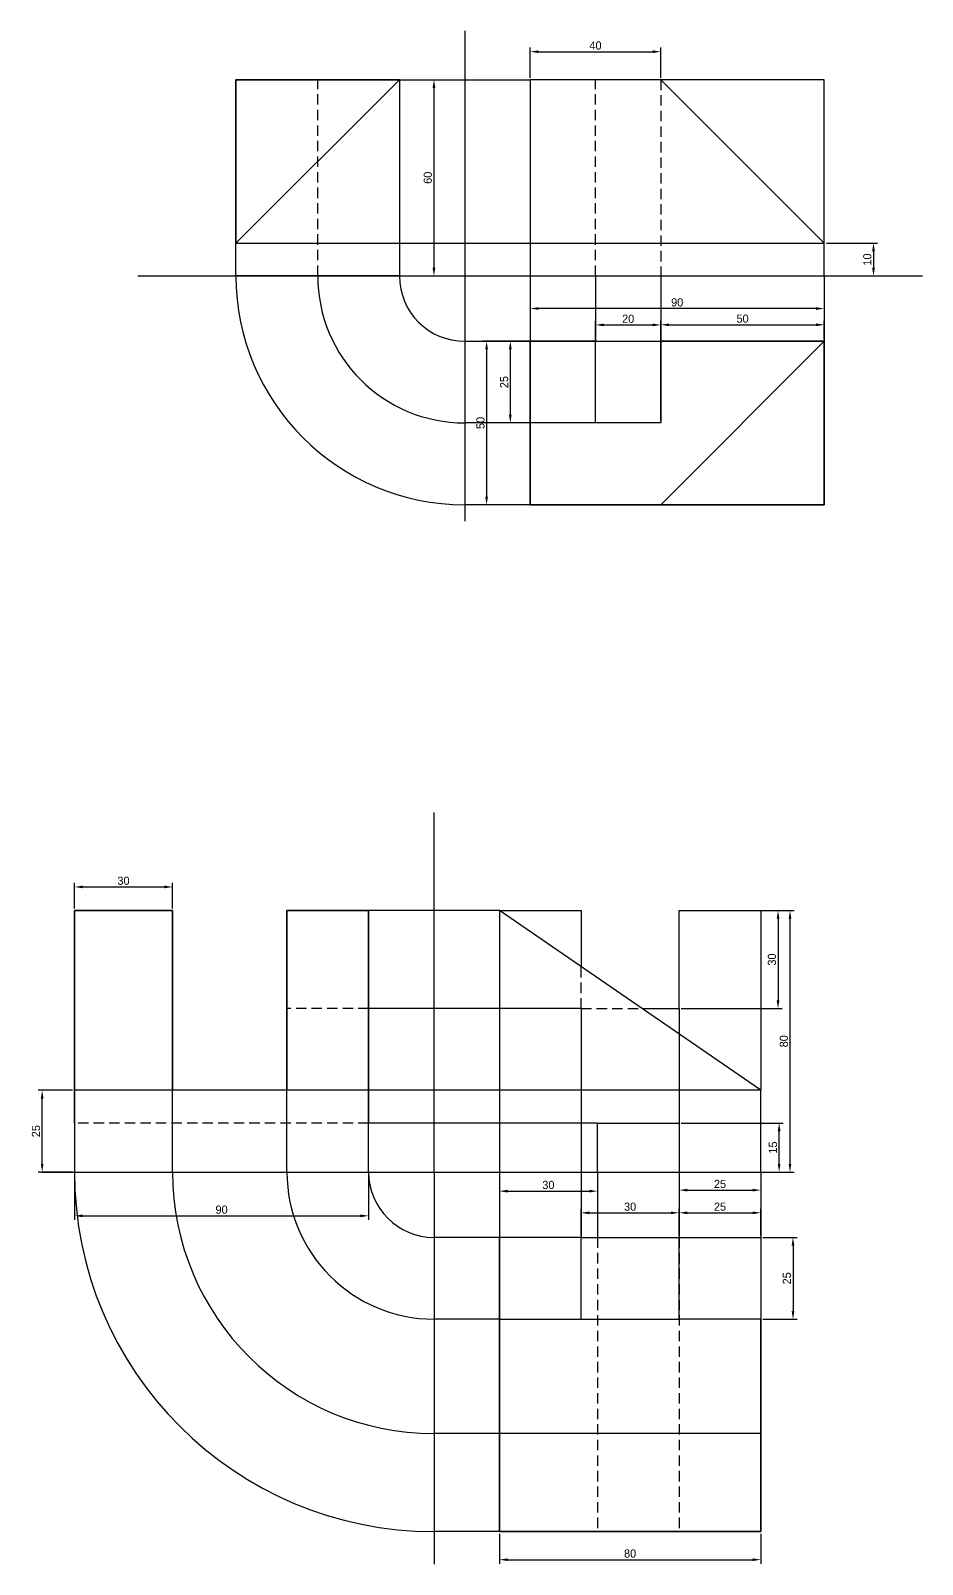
# Model space of a CAD drawing. Header units: millimetres. Extents: x 304 to 2745, y -1395 to 233.
# Drawn here: x 332.9 to 605.7, y -677 to -207.8 of the extents above; entities that cross this region are included whole.
import ezdxf

# ---------------------------------------------------------------- set-up
doc = ezdxf.new("R2010")
doc.units = ezdxf.units.MM
doc.linetypes.add('HIDDEN2', pattern=[4.7625, 3.175, -1.5875])
doc.layers.get('0').update_dxf_attribs({"color": 20})
for name, color, linetype in [('construction', 8, 'Continuous'), ('dimension', 200, 'Continuous'), ('hidden', 82, 'HIDDEN2')]:
    doc.layers.add(name, color=color, linetype=linetype)
doc.layers.add('object', color=250, linetype='Continuous', lineweight=30)
doc.dimstyles.new('ISO-25', dxfattribs={"dimtxt": 2.5, "dimasz": 2.5, "dimexe": 1.25, "dimexo": 0.625, "dimtad": 1, "dimtxsty": 'Standard', "dimcen": 2.5, "dimadec": 0, "dimazin": 0, "dimtfac": 1, "dimtmove": 0, "dimatfit": 3, "dimfxl": 1, "dimarcsym": 0})

# ---------------------------------------------------------------- blocks, each defined once
blk = doc.blocks.new('*D64')
at = {"layer": 'Defpoints', "color": 0, "transparency": 16777216}
for p in [(525.69, -214.24), (485.69, -222.81), (525.69, -222.81)]:
    blk.add_point(p, dxfattribs=at)
at = {"layer": 'dimension', "color": 0, "lineweight": -2, "transparency": 16777216}
for p, q in [((485.69, -222.19), (485.69, -212.99)), ((488.19, -214.24), (523.19, -214.24)), ((525.69, -222.19), (525.69, -212.99))]:
    blk.add_line(p, q, dxfattribs=at)
at = {"layer": 'dimension', "color": 0, "transparency": 16777216}
for points in [[(488.19, -213.82), (488.19, -214.66), (485.69, -214.24)], [(523.19, -213.82), (523.19, -214.66), (525.69, -214.24)]]:
    blk.add_solid(points, dxfattribs=at)
at = {"layer": 'dimension', "color": 0, "transparency": 16777216, "insert": (505.69, -212.36), "char_height": 2.5, "attachment_point": 5}
blk.add_mtext('40', dxfattribs=at)
blk = doc.blocks.new('*D65')
at = {"layer": 'Defpoints', "color": 0, "transparency": 16777216}
for p in [(575.69, -272.81), (575.69, -282.81), (590.75, -282.81)]:
    blk.add_point(p, dxfattribs=at)
at = {"layer": 'dimension', "color": 0, "lineweight": -2, "transparency": 16777216}
for p, q in [((576.32, -272.81), (592, -272.81)), ((590.75, -275.31), (590.75, -280.31)), ((576.32, -282.81), (592, -282.81))]:
    blk.add_line(p, q, dxfattribs=at)
at = {"layer": 'dimension', "color": 0, "transparency": 16777216}
for points in [[(590.33, -275.31), (591.17, -275.31), (590.75, -272.81)], [(590.33, -280.31), (591.17, -280.31), (590.75, -282.81)]]:
    blk.add_solid(points, dxfattribs=at)
at = {"layer": 'dimension', "color": 0, "transparency": 16777216, "insert": (588.87, -277.81), "char_height": 2.5, "attachment_point": 5, "rotation": 90}
blk.add_mtext('10', dxfattribs=at)
blk = doc.blocks.new('*D66')
at = {"layer": 'Defpoints', "color": 0, "transparency": 16777216}
for p in [(575.69, -297.78), (525.69, -302.81), (575.69, -302.81)]:
    blk.add_point(p, dxfattribs=at)
at = {"layer": 'dimension', "color": 0, "lineweight": -2, "transparency": 16777216}
for p, q in [((525.69, -302.19), (525.69, -296.53)), ((528.19, -297.78), (573.19, -297.78)), ((575.69, -302.19), (575.69, -296.53))]:
    blk.add_line(p, q, dxfattribs=at)
at = {"layer": 'dimension', "color": 0, "transparency": 16777216}
for points in [[(528.19, -297.37), (528.19, -298.2), (525.69, -297.78)], [(573.19, -297.37), (573.19, -298.2), (575.69, -297.78)]]:
    blk.add_solid(points, dxfattribs=at)
at = {"layer": 'dimension', "color": 0, "transparency": 16777216, "insert": (550.69, -295.91), "char_height": 2.5, "attachment_point": 5}
blk.add_mtext('50', dxfattribs=at)
blk = doc.blocks.new('*D67')
at = {"layer": 'Defpoints', "color": 0, "transparency": 16777216}
for p in [(485.69, -282.81), (575.69, -282.81), (485.69, -292.81)]:
    blk.add_point(p, dxfattribs=at)
at = {"layer": 'dimension', "color": 0, "lineweight": -2, "transparency": 16777216}
for p, q in [((485.69, -283.44), (485.69, -294.06)), ((575.69, -283.44), (575.69, -294.06)), ((573.19, -292.81), (488.19, -292.81))]:
    blk.add_line(p, q, dxfattribs=at)
at = {"layer": 'dimension', "color": 0, "transparency": 16777216}
for points in [[(488.19, -292.4), (488.19, -293.23), (485.69, -292.81)], [(573.19, -292.4), (573.19, -293.23), (575.69, -292.81)]]:
    blk.add_solid(points, dxfattribs=at)
at = {"layer": 'dimension', "color": 0, "transparency": 16777216, "insert": (530.69, -290.94), "char_height": 2.5, "attachment_point": 5}
blk.add_mtext('90', dxfattribs=at)
blk = doc.blocks.new('*D68')
at = {"layer": 'Defpoints', "color": 0, "transparency": 16777216}
for p in [(505.69, -302.81), (479.63, -327.81), (505.69, -327.81)]:
    blk.add_point(p, dxfattribs=at)
at = {"layer": 'dimension', "color": 0, "lineweight": -2, "transparency": 16777216}
for p, q in [((505.07, -302.81), (478.38, -302.81)), ((479.63, -305.31), (479.63, -325.31)), ((505.07, -327.81), (478.38, -327.81))]:
    blk.add_line(p, q, dxfattribs=at)
at = {"layer": 'dimension', "color": 0, "transparency": 16777216}
for points in [[(479.21, -305.31), (480.04, -305.31), (479.63, -302.81)], [(479.21, -325.31), (480.04, -325.31), (479.63, -327.81)]]:
    blk.add_solid(points, dxfattribs=at)
at = {"layer": 'dimension', "color": 0, "transparency": 16777216, "insert": (477.75, -315.31), "char_height": 2.5, "attachment_point": 5, "rotation": 90}
blk.add_mtext('25', dxfattribs=at)
blk = doc.blocks.new('*D69')
at = {"layer": 'Defpoints', "color": 0, "transparency": 16777216}
for p in [(525.69, -297.82), (505.69, -327.81), (525.69, -327.81)]:
    blk.add_point(p, dxfattribs=at)
at = {"layer": 'dimension', "color": 0, "lineweight": -2, "transparency": 16777216}
for p, q in [((505.69, -327.19), (505.69, -296.57)), ((508.19, -297.82), (523.19, -297.82)), ((525.69, -327.19), (525.69, -296.57))]:
    blk.add_line(p, q, dxfattribs=at)
at = {"layer": 'dimension', "color": 0, "transparency": 16777216}
for points in [[(508.19, -297.41), (508.19, -298.24), (505.69, -297.82)], [(523.19, -297.41), (523.19, -298.24), (525.69, -297.82)]]:
    blk.add_solid(points, dxfattribs=at)
at = {"layer": 'dimension', "color": 0, "transparency": 16777216, "insert": (515.69, -295.95), "char_height": 2.5, "attachment_point": 5}
blk.add_mtext('20', dxfattribs=at)
blk = doc.blocks.new('*D70')
at = {"layer": 'Defpoints', "color": 0, "transparency": 16777216}
for p in [(445.69, -222.81), (445.69, -282.81), (456.26, -282.81)]:
    blk.add_point(p, dxfattribs=at)
at = {"layer": 'dimension', "color": 0, "lineweight": -2, "transparency": 16777216}
for p, q in [((446.32, -222.81), (457.51, -222.81)), ((456.26, -225.31), (456.26, -280.31)), ((446.32, -282.81), (457.51, -282.81))]:
    blk.add_line(p, q, dxfattribs=at)
at = {"layer": 'dimension', "color": 0, "transparency": 16777216}
for points in [[(455.84, -225.31), (456.68, -225.31), (456.26, -222.81)], [(455.84, -280.31), (456.68, -280.31), (456.26, -282.81)]]:
    blk.add_solid(points, dxfattribs=at)
at = {"layer": 'dimension', "color": 0, "transparency": 16777216, "insert": (454.38, -252.81), "char_height": 2.5, "attachment_point": 5, "rotation": 90}
blk.add_mtext('60', dxfattribs=at)
blk = doc.blocks.new('*D63')
at = {"layer": 'Defpoints', "color": 0, "transparency": 16777216}
for p in [(485.69, -302.81), (472.38, -352.81), (485.69, -352.81)]:
    blk.add_point(p, dxfattribs=at)
at = {"layer": 'dimension', "color": 0, "lineweight": -2, "transparency": 16777216}
for p, q in [((485.07, -302.81), (471.13, -302.81)), ((472.38, -305.31), (472.38, -350.31)), ((485.07, -352.81), (471.13, -352.81))]:
    blk.add_line(p, q, dxfattribs=at)
at = {"layer": 'dimension', "color": 0, "transparency": 16777216}
for points in [[(471.96, -305.31), (472.79, -305.31), (472.38, -302.81)], [(471.96, -350.31), (472.79, -350.31), (472.38, -352.81)]]:
    blk.add_solid(points, dxfattribs=at)
at = {"layer": 'dimension', "color": 0, "transparency": 16777216, "insert": (470.5, -327.81), "char_height": 2.5, "attachment_point": 5, "rotation": 90}
blk.add_mtext('50', dxfattribs=at)
blk = doc.blocks.new('*D185')
at = {"layer": 'Defpoints', "color": 0, "transparency": 16777216}
for p in [(376.28, -469.75), (346.28, -476.96), (376.28, -476.96)]:
    blk.add_point(p, dxfattribs=at)
at = {"layer": 'dimension', "color": 0, "lineweight": -2, "transparency": 16777216}
for p, q in [((346.28, -476.33), (346.28, -468.5)), ((376.28, -476.33), (376.28, -468.5)), ((348.78, -469.75), (373.78, -469.75))]:
    blk.add_line(p, q, dxfattribs=at)
at = {"layer": 'dimension', "color": 0, "transparency": 16777216}
for points in [[(348.78, -469.33), (348.78, -470.16), (346.28, -469.75)], [(373.78, -469.33), (373.78, -470.16), (376.28, -469.75)]]:
    blk.add_solid(points, dxfattribs=at)
at = {"layer": 'dimension', "color": 0, "transparency": 16777216, "insert": (361.28, -467.87), "char_height": 2.5, "attachment_point": 5}
blk.add_mtext('30', dxfattribs=at)
blk = doc.blocks.new('*D186')
at = {"layer": 'Defpoints', "color": 0, "transparency": 16777216}
for p in [(556.28, -569.43), (531.28, -576.96), (556.28, -576.96)]:
    blk.add_point(p, dxfattribs=at)
at = {"layer": 'dimension', "color": 0, "lineweight": -2, "transparency": 16777216}
for p, q in [((531.28, -576.33), (531.28, -568.18)), ((533.78, -569.43), (553.78, -569.43)), ((556.28, -576.33), (556.28, -568.18))]:
    blk.add_line(p, q, dxfattribs=at)
at = {"layer": 'dimension', "color": 0, "transparency": 16777216}
for points in [[(533.78, -569.02), (533.78, -569.85), (531.28, -569.43)], [(553.78, -569.02), (553.78, -569.85), (556.28, -569.43)]]:
    blk.add_solid(points, dxfattribs=at)
at = {"layer": 'dimension', "color": 0, "transparency": 16777216, "insert": (543.78, -567.56), "char_height": 2.5, "attachment_point": 5}
blk.add_mtext('25', dxfattribs=at)
blk = doc.blocks.new('*D187')
at = {"layer": 'Defpoints', "color": 0, "transparency": 16777216}
for p in [(556.28, -576.96), (556.28, -601.96), (566.12, -601.96)]:
    blk.add_point(p, dxfattribs=at)
at = {"layer": 'dimension', "color": 0, "lineweight": -2, "transparency": 16777216}
for p, q in [((556.91, -576.96), (567.37, -576.96)), ((566.12, -579.46), (566.12, -599.46)), ((556.91, -601.96), (567.37, -601.96))]:
    blk.add_line(p, q, dxfattribs=at)
at = {"layer": 'dimension', "color": 0, "transparency": 16777216}
for points in [[(565.7, -579.46), (566.54, -579.46), (566.12, -576.96)], [(565.7, -599.46), (566.54, -599.46), (566.12, -601.96)]]:
    blk.add_solid(points, dxfattribs=at)
at = {"layer": 'dimension', "color": 0, "transparency": 16777216, "insert": (564.25, -589.46), "char_height": 2.5, "attachment_point": 5, "rotation": 90}
blk.add_mtext('25', dxfattribs=at)
blk = doc.blocks.new('*D188')
at = {"layer": 'Defpoints', "color": 0, "transparency": 16777216}
for p in [(556.28, -476.96), (565.21, -476.96), (556.28, -556.96)]:
    blk.add_point(p, dxfattribs=at)
at = {"layer": 'dimension', "color": 0, "lineweight": -2, "transparency": 16777216}
for p, q in [((556.91, -476.96), (566.46, -476.96)), ((565.21, -554.46), (565.21, -479.46)), ((556.91, -556.96), (566.46, -556.96))]:
    blk.add_line(p, q, dxfattribs=at)
at = {"layer": 'dimension', "color": 0, "transparency": 16777216}
for points in [[(564.79, -479.46), (565.62, -479.46), (565.21, -476.96)], [(564.79, -554.46), (565.62, -554.46), (565.21, -556.96)]]:
    blk.add_solid(points, dxfattribs=at)
at = {"layer": 'dimension', "color": 0, "transparency": 16777216, "insert": (563.33, -516.96), "char_height": 2.5, "attachment_point": 5, "rotation": 90}
blk.add_mtext('80', dxfattribs=at)
blk = doc.blocks.new('*D189')
at = {"layer": 'Defpoints', "color": 0, "transparency": 16777216}
for p in [(346.28, -556.96), (436.28, -556.96), (436.28, -570.35)]:
    blk.add_point(p, dxfattribs=at)
at = {"layer": 'dimension', "color": 0, "lineweight": -2, "transparency": 16777216}
for p, q in [((346.28, -557.58), (346.28, -571.6)), ((436.28, -557.58), (436.28, -571.6)), ((348.78, -570.35), (433.78, -570.35))]:
    blk.add_line(p, q, dxfattribs=at)
at = {"layer": 'dimension', "color": 0, "transparency": 16777216}
for points in [[(348.78, -569.93), (348.78, -570.77), (346.28, -570.35)], [(433.78, -569.93), (433.78, -570.77), (436.28, -570.35)]]:
    blk.add_solid(points, dxfattribs=at)
at = {"layer": 'dimension', "color": 0, "transparency": 16777216, "insert": (391.28, -568.47), "char_height": 2.5, "attachment_point": 5}
blk.add_mtext('90', dxfattribs=at)
blk = doc.blocks.new('*D190')
at = {"layer": 'Defpoints', "color": 0, "transparency": 16777216}
for p in [(336.39, -531.96), (346.28, -531.96), (346.28, -556.96)]:
    blk.add_point(p, dxfattribs=at)
at = {"layer": 'dimension', "color": 0, "lineweight": -2, "transparency": 16777216}
for p, q in [((345.66, -531.96), (335.14, -531.96)), ((336.39, -554.46), (336.39, -534.46)), ((345.66, -556.96), (335.14, -556.96))]:
    blk.add_line(p, q, dxfattribs=at)
at = {"layer": 'dimension', "color": 0, "transparency": 16777216}
for points in [[(335.97, -534.46), (336.8, -534.46), (336.39, -531.96)], [(335.97, -554.46), (336.8, -554.46), (336.39, -556.96)]]:
    blk.add_solid(points, dxfattribs=at)
at = {"layer": 'dimension', "color": 0, "transparency": 16777216, "insert": (334.51, -544.46), "char_height": 2.5, "attachment_point": 5, "rotation": 90}
blk.add_mtext('25', dxfattribs=at)
blk = doc.blocks.new('*D191')
at = {"layer": 'Defpoints', "color": 0, "transparency": 16777216}
for p in [(531.28, -569.43), (501.28, -576.96), (531.28, -576.96)]:
    blk.add_point(p, dxfattribs=at)
at = {"layer": 'dimension', "color": 0, "lineweight": -2, "transparency": 16777216}
for p, q in [((501.28, -576.33), (501.28, -568.18)), ((503.78, -569.43), (528.78, -569.43)), ((531.28, -576.33), (531.28, -568.18))]:
    blk.add_line(p, q, dxfattribs=at)
at = {"layer": 'dimension', "color": 0, "transparency": 16777216}
for points in [[(503.78, -569.02), (503.78, -569.85), (501.28, -569.43)], [(528.78, -569.02), (528.78, -569.85), (531.28, -569.43)]]:
    blk.add_solid(points, dxfattribs=at)
at = {"layer": 'dimension', "color": 0, "transparency": 16777216, "insert": (516.28, -567.56), "char_height": 2.5, "attachment_point": 5}
blk.add_mtext('30', dxfattribs=at)
blk = doc.blocks.new('*D192')
at = {"layer": 'Defpoints', "color": 0, "transparency": 16777216}
for p in [(531.28, -476.96), (531.28, -506.96), (561.54, -506.96)]:
    blk.add_point(p, dxfattribs=at)
at = {"layer": 'dimension', "color": 0, "lineweight": -2, "transparency": 16777216}
for p, q in [((531.91, -476.96), (562.79, -476.96)), ((561.54, -479.46), (561.54, -504.46)), ((531.91, -506.96), (562.79, -506.96))]:
    blk.add_line(p, q, dxfattribs=at)
at = {"layer": 'dimension', "color": 0, "transparency": 16777216}
for points in [[(561.13, -479.46), (561.96, -479.46), (561.54, -476.96)], [(561.13, -504.46), (561.96, -504.46), (561.54, -506.96)]]:
    blk.add_solid(points, dxfattribs=at)
at = {"layer": 'dimension', "color": 0, "transparency": 16777216, "insert": (559.67, -491.96), "char_height": 2.5, "attachment_point": 5, "rotation": 90}
blk.add_mtext('30', dxfattribs=at)
blk = doc.blocks.new('*D193')
at = {"layer": 'Defpoints', "color": 0, "transparency": 16777216}
for p in [(476.28, -556.96), (506.28, -556.96), (506.28, -562.8)]:
    blk.add_point(p, dxfattribs=at)
at = {"layer": 'dimension', "color": 0, "lineweight": -2, "transparency": 16777216}
for p, q in [((476.28, -557.58), (476.28, -564.05)), ((506.28, -557.58), (506.28, -564.05)), ((478.78, -562.8), (503.78, -562.8))]:
    blk.add_line(p, q, dxfattribs=at)
at = {"layer": 'dimension', "color": 0, "transparency": 16777216}
for points in [[(478.78, -562.38), (478.78, -563.22), (476.28, -562.8)], [(503.78, -562.38), (503.78, -563.22), (506.28, -562.8)]]:
    blk.add_solid(points, dxfattribs=at)
at = {"layer": 'dimension', "color": 0, "transparency": 16777216, "insert": (491.28, -560.92), "char_height": 2.5, "attachment_point": 5}
blk.add_mtext('30', dxfattribs=at)
blk = doc.blocks.new('*D194')
at = {"layer": 'Defpoints', "color": 0, "transparency": 16777216}
for p in [(531.28, -541.96), (561.87, -541.96), (531.28, -556.96)]:
    blk.add_point(p, dxfattribs=at)
at = {"layer": 'dimension', "color": 0, "lineweight": -2, "transparency": 16777216}
for p, q in [((531.91, -541.96), (563.12, -541.96)), ((561.87, -554.46), (561.87, -544.46)), ((531.91, -556.96), (563.12, -556.96))]:
    blk.add_line(p, q, dxfattribs=at)
at = {"layer": 'dimension', "color": 0, "transparency": 16777216}
for points in [[(561.45, -544.46), (562.28, -544.46), (561.87, -541.96)], [(561.45, -554.46), (562.28, -554.46), (561.87, -556.96)]]:
    blk.add_solid(points, dxfattribs=at)
at = {"layer": 'dimension', "color": 0, "transparency": 16777216, "insert": (559.99, -549.46), "char_height": 2.5, "attachment_point": 5, "rotation": 90}
blk.add_mtext('15', dxfattribs=at)
blk = doc.blocks.new('*D195')
at = {"layer": 'Defpoints', "color": 0, "transparency": 16777216}
for p in [(531.28, -556.96), (556.28, -556.96), (556.28, -562.49)]:
    blk.add_point(p, dxfattribs=at)
at = {"layer": 'dimension', "color": 0, "lineweight": -2, "transparency": 16777216}
for p, q in [((531.28, -557.58), (531.28, -563.74)), ((556.28, -557.58), (556.28, -563.74)), ((533.78, -562.49), (553.78, -562.49))]:
    blk.add_line(p, q, dxfattribs=at)
at = {"layer": 'dimension', "color": 0, "transparency": 16777216}
for points in [[(533.78, -562.08), (533.78, -562.91), (531.28, -562.49)], [(553.78, -562.08), (553.78, -562.91), (556.28, -562.49)]]:
    blk.add_solid(points, dxfattribs=at)
at = {"layer": 'dimension', "color": 0, "transparency": 16777216, "insert": (543.78, -560.62), "char_height": 2.5, "attachment_point": 5}
blk.add_mtext('25', dxfattribs=at)
blk = doc.blocks.new('*D196')
at = {"layer": 'Defpoints', "color": 0, "transparency": 16777216}
for p in [(476.28, -666.96), (556.28, -666.96), (556.28, -675.54)]:
    blk.add_point(p, dxfattribs=at)
at = {"layer": 'dimension', "color": 0, "lineweight": -2, "transparency": 16777216}
for p, q in [((476.28, -667.58), (476.28, -676.79)), ((556.28, -667.58), (556.28, -676.79)), ((478.78, -675.54), (553.78, -675.54))]:
    blk.add_line(p, q, dxfattribs=at)
at = {"layer": 'dimension', "color": 0, "transparency": 16777216}
for points in [[(478.78, -675.12), (478.78, -675.95), (476.28, -675.54)], [(553.78, -675.12), (553.78, -675.95), (556.28, -675.54)]]:
    blk.add_solid(points, dxfattribs=at)
at = {"layer": 'dimension', "color": 0, "transparency": 16777216, "insert": (516.28, -673.66), "char_height": 2.5, "attachment_point": 5}
blk.add_mtext('80', dxfattribs=at)

msp = doc.modelspace()

# ---------------------------------------------------------------- linework, layer by layer
for p, q in [((465.692, -207.812), (465.692, -357.812)), ((365.692, -282.812), (605.692, -282.812)), ((456.282, -556.956), (456.282, -446.956)), ((336.282, -556.956), (566.282, -556.956)), ((456.282, -556.956), (456.282, -676.956))]:
    msp.add_line(p, q)
at = {"layer": 'construction'}
for p, q in [((395.692, -282.812), (395.692, -222.812)), ((395.692, -222.812), (445.692, -222.812)), ((445.692, -222.812), (445.692, -282.812)), ((445.692, -222.812), (485.692, -222.812)), ((575.692, -222.812), (485.692, -222.812)), ((485.692, -222.812), (485.692, -282.812)), ((575.692, -282.812), (575.692, -222.812)), ((395.692, -272.812), (575.692, -272.812)), ((445.692, -282.812), (395.692, -282.812)), ((485.692, -282.812), (575.692, -282.812)), ((485.692, -282.812), (485.692, -302.812)), ((505.692, -282.812), (505.692, -302.812)), ((525.692, -282.812), (525.692, -302.812)), ((575.692, -282.812), (575.692, -302.812)), ((465.692, -302.812), (575.692, -302.812)), ((485.692, -352.812), (485.692, -302.812)), ((575.692, -302.812), (575.692, -352.812)), ((505.692, -327.812), (465.692, -327.812)), ((485.692, -352.812), (465.692, -352.812)), ((575.692, -352.812), (485.692, -352.812)), ((346.282, -476.956), (346.282, -556.956)), ((376.282, -476.956), (346.282, -476.956)), ((376.282, -556.956), (376.282, -476.956)), ((436.282, -476.956), (411.282, -476.956)), ((411.282, -556.956), (411.282, -476.956)), ((436.282, -556.956), (436.282, -476.956)), ((476.282, -476.956), (436.282, -476.956)), ((501.282, -506.956), (436.282, -506.956)), ((501.282, -506.956), (501.282, -576.956)), ((531.282, -506.956), (531.282, -576.956)), ((556.282, -531.956), (436.282, -531.956)), ((506.282, -541.956), (436.282, -541.956)), ((346.282, -556.956), (436.282, -556.956)), ((476.282, -556.956), (476.282, -576.956)), ((506.282, -556.956), (506.282, -576.956)), ((556.282, -556.956), (556.282, -576.956)), ((476.282, -576.956), (456.282, -576.956)), ((476.282, -666.956), (476.282, -576.956)), ((556.282, -576.956), (556.282, -666.956)), ((476.282, -601.956), (456.282, -601.956)), ((476.282, -636.956), (456.282, -636.956)), ((476.282, -666.956), (456.282, -666.956)), ((556.282, -666.956), (476.282, -666.956))]:
    msp.add_line(p, q, dxfattribs=at)
for centre, radius in [((465.692, -282.812), 70), ((465.692, -282.812), 45), ((465.692, -282.812), 20), ((456.282, -556.956), 110), ((456.282, -556.956), 80), ((456.282, -556.956), 45), ((456.282, -556.956), 20)]:
    msp.add_arc(centre, radius, 180, 270, dxfattribs=at)
at = {"layer": 'hidden'}
for p, q in [((420.692, -282.812), (420.692, -222.812)), ((505.692, -282.812), (505.692, -222.812)), ((525.692, -222.812), (525.692, -282.812)), ((501.282, -506.956), (501.282, -494.143)), ((436.282, -506.956), (411.282, -506.956)), ((501.282, -506.956), (519.918, -506.956)), ((436.282, -541.956), (346.282, -541.956)), ((506.282, -576.956), (506.282, -666.956)), ((531.282, -576.956), (531.282, -666.956))]:
    msp.add_line(p, q, dxfattribs=at)
at = {"layer": 'object'}
for p, q in [((395.692, -272.812), (445.692, -222.812)), ((445.692, -222.812), (395.692, -222.812)), ((395.692, -222.812), (395.692, -272.812)), ((445.692, -222.812), (445.692, -282.812)), ((525.692, -222.812), (485.692, -222.812)), ((485.692, -222.812), (485.692, -282.812)), ((575.692, -222.812), (525.692, -222.812)), ((525.692, -222.812), (575.692, -272.812)), ((575.692, -272.812), (575.692, -222.812)), ((575.692, -282.812), (575.692, -272.812)), ((445.692, -282.812), (395.692, -282.812)), ((485.692, -282.812), (575.692, -282.812)), ((505.692, -302.812), (485.692, -302.812)), ((485.692, -302.812), (485.692, -352.812)), ((505.692, -327.812), (505.692, -302.812)), ((525.692, -302.812), (525.692, -327.812)), ((575.692, -302.812), (525.692, -302.812)), ((575.692, -302.812), (525.692, -352.812)), ((575.692, -352.812), (575.692, -302.812)), ((525.692, -327.812), (505.692, -327.812)), ((485.692, -352.812), (525.692, -352.812)), ((525.692, -352.812), (575.692, -352.812)), ((346.282, -541.956), (346.282, -476.956)), ((346.282, -476.956), (376.282, -476.956)), ((376.282, -476.956), (376.282, -531.956)), ((411.282, -476.956), (436.282, -476.956)), ((411.282, -476.956), (411.282, -531.956)), ((436.282, -476.956), (436.282, -541.956)), ((556.282, -531.956), (476.282, -476.956)), ((476.282, -476.956), (476.282, -556.956)), ((476.282, -476.956), (501.282, -476.956)), ((501.282, -476.956), (501.282, -494.143)), ((531.282, -506.956), (531.282, -476.956)), ((531.282, -476.956), (556.282, -476.956)), ((556.282, -476.956), (556.282, -531.956)), ((519.918, -506.956), (531.282, -506.956)), ((436.282, -531.956), (346.282, -531.956)), ((556.282, -556.956), (556.282, -531.956)), ((346.282, -541.956), (346.282, -556.956)), ((436.282, -556.956), (436.282, -541.956)), ((506.282, -556.956), (506.282, -541.956)), ((506.282, -541.956), (531.282, -541.956)), ((531.282, -541.956), (531.282, -556.956)), ((346.282, -556.956), (436.282, -556.956)), ((476.282, -556.956), (506.282, -556.956)), ((531.282, -556.956), (556.282, -556.956)), ((476.282, -576.956), (476.282, -601.956)), ((501.282, -576.956), (476.282, -576.956)), ((501.282, -601.956), (501.282, -576.956)), ((501.282, -576.956), (531.282, -576.956)), ((531.282, -601.956), (531.282, -576.956)), ((531.282, -576.956), (556.282, -576.956)), ((556.282, -576.956), (556.282, -601.956)), ((476.282, -601.956), (501.282, -601.956)), ((476.282, -601.956), (476.282, -636.956)), ((501.282, -601.956), (531.282, -601.956)), ((556.282, -601.956), (531.282, -601.956)), ((556.282, -636.956), (556.282, -601.956)), ((476.282, -636.956), (476.282, -666.956)), ((556.282, -636.956), (476.282, -636.956)), ((556.282, -666.956), (556.282, -636.956)), ((476.282, -666.956), (556.282, -666.956))]:
    msp.add_line(p, q, dxfattribs=at)

# ---------------------------------------------------------------- dimensions: what is measured, and where the dimension line sits
at = {"layer": 'dimension'}
for base, p1, p2, picture, middle in [((525.692, -214.239), (485.692, -222.812), (525.692, -222.812), '*D64', (505.692, -212.364)), ((485.692, -292.812), (575.692, -282.812), (485.692, -282.812), '*D67', (530.692, -290.937)), ((525.692, -297.824), (505.692, -327.812), (525.692, -327.812), '*D69', (515.692, -295.949)), ((575.692, -297.784), (525.692, -302.812), (575.692, -302.812), '*D66', (550.692, -295.909)), ((376.282, -469.746), (346.282, -476.956), (376.282, -476.956), '*D185', (361.282, -467.871)), ((436.282, -570.348), (346.282, -556.956), (436.282, -556.956), '*D189', (391.282, -568.473)), ((506.282, -562.799), (476.282, -556.956), (506.282, -556.956), '*D193', (491.282, -560.924)), ((556.282, -562.494), (531.282, -556.956), (556.282, -556.956), '*D195', (543.782, -560.619)), ((531.282, -569.434), (501.282, -576.956), (531.282, -576.956), '*D191', (516.282, -567.559)), ((556.282, -569.434), (531.282, -576.956), (556.282, -576.956), '*D186', (543.782, -567.559)), ((556.282, -675.537), (476.282, -666.956), (556.282, -666.956), '*D196', (516.282, -673.662))]:
    dim = msp.add_linear_dim(base=base, p1=p1, p2=p2, dimstyle='ISO-25', dxfattribs=at)
    dim.commit()
    dim.dimension.update_dxf_attribs({"geometry": picture, "text_midpoint": middle})
for base, p1, p2, picture, middle in [((456.259, -282.812), (445.692, -222.812), (445.692, -282.812), '*D70', (454.384, -252.812)), ((590.749, -282.812), (575.692, -272.812), (575.692, -282.812), '*D65', (588.874, -277.812)), ((472.375, -352.812), (485.692, -302.812), (485.692, -352.812), '*D63', (470.5, -327.812)), ((479.627, -327.812), (505.692, -302.812), (505.692, -327.812), '*D68', (477.752, -315.312)), ((561.545, -506.956), (531.282, -476.956), (531.282, -506.956), '*D192', (559.67, -491.956)), ((565.206, -476.956), (556.282, -556.956), (556.282, -476.956), '*D188', (563.331, -516.956)), ((336.386, -531.956), (346.282, -556.956), (346.282, -531.956), '*D190', (334.511, -544.456)), ((561.868, -541.956), (531.282, -556.956), (531.282, -541.956), '*D194', (559.993, -549.456)), ((566.121, -601.956), (556.282, -576.956), (556.282, -601.956), '*D187', (564.246, -589.456))]:
    dim = msp.add_linear_dim(base=base, p1=p1, p2=p2, angle=90, dimstyle='ISO-25', dxfattribs=at)
    dim.commit()
    dim.dimension.update_dxf_attribs({"geometry": picture, "text_midpoint": middle})

doc.saveas('drawing.dxf')
